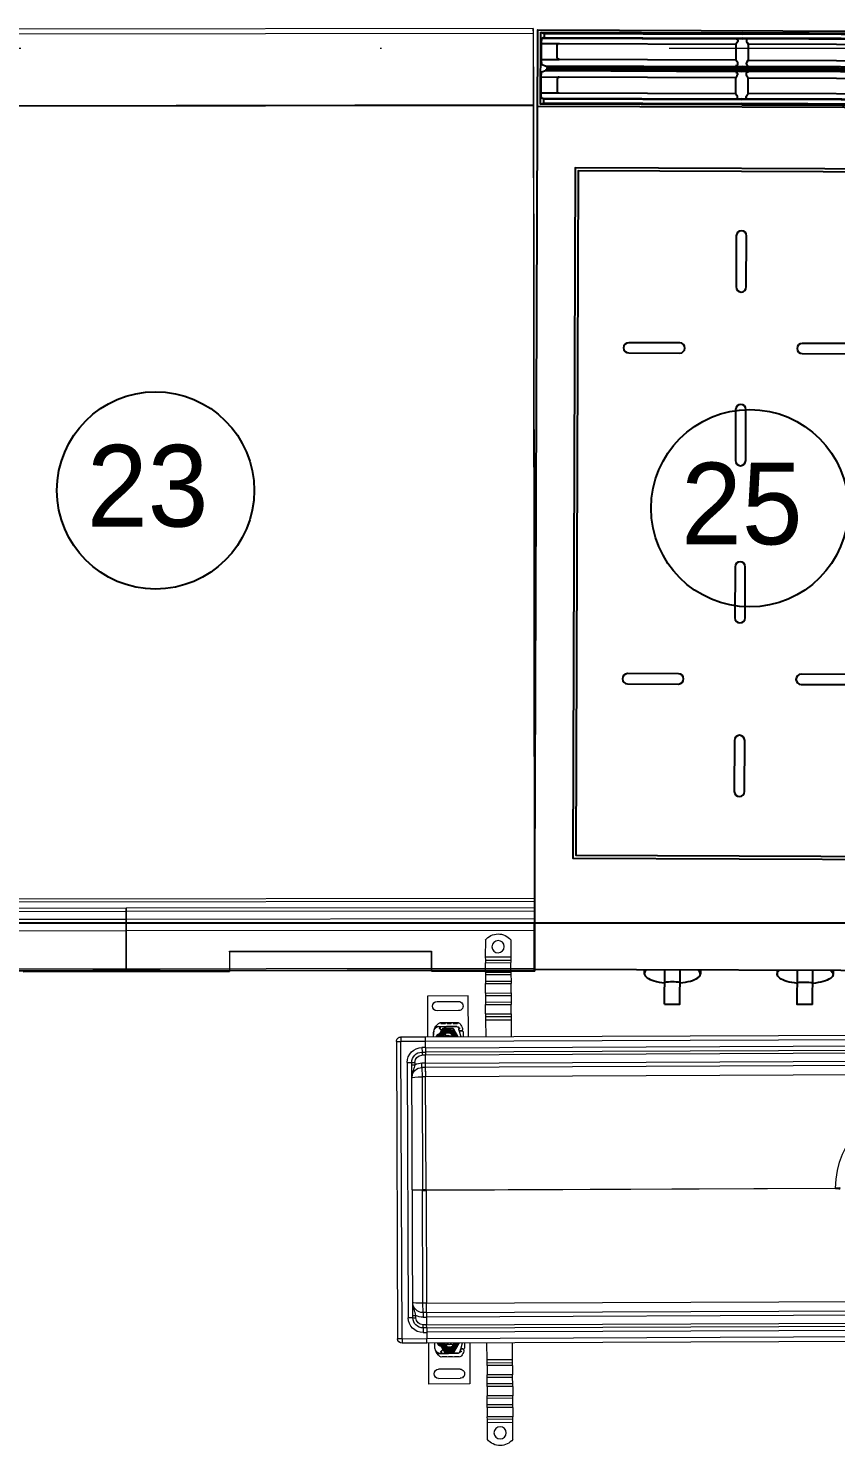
# Model space of a CAD drawing. Header units: millimetres. Extents: x -34838 to 729576, y -214038 to 121482.
# Drawn here: x 605514 to 606304, y -49603 to -48215 of the extents above; entities that cross this region are included whole.
import ezdxf
from ezdxf.enums import TextEntityAlignment as Align

# ---------------------------------------------------------------- set-up
doc = ezdxf.new("R2010")
doc.units = ezdxf.units.MM
doc.header["$MEASUREMENT"] = 0
doc.linetypes.add('Штрихпунктирная', pattern=[1340.555525, 705.555534, -352.777767, 0, -282.222223])
for name, color, linetype in [('OBL. ЕЛЕКТР.', 30, 'Continuous'), ('OBORUD-Plosk', 1, 'Continuous'), ('А _ ОСІ КООРДИНАЦІЙНІ.3D', 7, 'Continuous')]:
    doc.layers.add(name, color=color, linetype=linetype)
for name, color, linetype, lineweight in [('Obrys', 7, 'Continuous', 18), ('S-Prof__Обладнання__Обладнання для водопостачання та каналізації', 130, 'Continuous', 5), ('А _ ОСІ КООРДИНАЦІЙНІ.3D_Ном._пера__105', 7, 'Continuous', 13), ('А _ ОСІ КООРДИНАЦІЙНІ.3D_Ном._пера__25', 7, 'Continuous', 0), ('Двери ARCHICAD_Ном._пера__83', 7, 'Continuous', 13)]:
    doc.layers.add(name, color=color, linetype=linetype, lineweight=lineweight)
doc.styles.add('СГЕНЕРИР_СТИЛЬ_1', font='Arial.ttf')

# ---------------------------------------------------------------- blocks, each defined once
blk = doc.blocks.new('Стандартный Маркер Сетки_2')
at = {"layer": 'А _ ОСІ КООРДИНАЦІЙНІ.3D_Ном._пера__105', "color": 7, "linetype": 'Штрихпунктирная', "lineweight": 13}
blk.add_line((500, 0), (99754.182117, 0), dxfattribs=at)
at = {"layer": 'А _ ОСІ КООРДИНАЦІЙНІ.3D_Ном._пера__25', "color": 7, "lineweight": 0, "style": 'СГЕНЕРИР_СТИЛЬ_1'}
blk.add_attdef('AC_MarkerText_1', text='', height=700, dxfattribs=at).set_placement((-1000, 40.005), align=Align.MIDDLE_CENTER)
blk = doc.blocks.new('0N0VT1I')
at = {"layer": 'OBL. ЕЛЕКТР.', "linetype": 'Continuous'}
for points in [[(119944.61, 213615.89), (119944.61, 213707.89), (119904.61, 213707.89), (119904.61, 213615.89), (119944.61, 213615.89)], [(119904.88, 213707.66), (119924.61, 213707.66)], [(119924.61, 213700.62), (119904.88, 213700.62), (119904.88, 213707.66)], [(119904.88, 213707.66), (119905.2, 213707.54), (119905.22, 213707.48), (119905.22, 213707.34), (119905.21, 213707.2), (119905.2, 213707.14), (119905, 213707.06), (119904.97, 213707.02), (119904.95, 213706.9), (119904.93, 213706.74), (119904.93, 213705)], [(119905, 213707.07), (119924.61, 213707.07)], [(119905.2, 213707.54), (119924.61, 213707.54)], [(119905.2, 213707.14), (119924.61, 213707.14)], [(119944.34, 213707.66), (119924.61, 213707.66)], [(119924.61, 213700.62), (119944.34, 213700.62), (119944.34, 213707.66)], [(119944.02, 213707.54), (119924.61, 213707.54)], [(119944.02, 213707.14), (119924.61, 213707.14)], [(119944.22, 213707.07), (119924.61, 213707.07)], [(119944.34, 213707.66), (119944.02, 213707.54), (119944, 213707.48), (119944, 213707.34), (119944, 213707.2), (119944.02, 213707.14), (119944.22, 213707.06), (119944.25, 213707.02), (119944.27, 213706.9), (119944.28, 213706.74), (119944.29, 213705)], [(119944.29, 213706.57), (119942.51, 213706.57)], [(119904.93, 213705), (119904.94, 213704.81), (119904.95, 213704.66), (119904.97, 213704.54), (119905, 213704.5), (119905.34, 213704.38), (119905.4, 213704.33), (119905.53, 213704.22), (119905.53, 213704.14)], [(119904.93, 213705), (119906.71, 213705)], [(119904.93, 213703.28), (119904.94, 213703.47), (119904.95, 213703.62), (119904.97, 213703.75), (119905, 213703.78), (119905.34, 213703.9), (119905.4, 213703.95), (119905.53, 213704.06), (119905.53, 213704.14)], [(119905, 213704.5), (119905, 213704.5)], [(119905.34, 213704.38), (119924.61, 213704.38)], [(119905.53, 213704.22), (119924.61, 213704.22)], [(119943.87, 213704.38), (119924.61, 213704.38)], [(119943.68, 213704.22), (119924.61, 213704.22)], [(119944.29, 213705), (119942.51, 213705)], [(119944.29, 213705), (119944.27, 213704.81), (119944.26, 213704.66), (119944.24, 213704.54), (119944.21, 213704.5), (119943.87, 213704.38), (119943.82, 213704.33), (119943.68, 213704.22), (119943.68, 213704.14)], [(119944.29, 213703.28), (119944.27, 213703.47), (119944.26, 213703.62), (119944.24, 213703.75), (119944.21, 213703.78), (119943.87, 213703.9), (119943.82, 213703.95), (119943.68, 213704.06), (119943.68, 213704.14)], [(119944.22, 213704.5), (119944.22, 213704.5)], [(119904.88, 213700.62), (119905.2, 213700.74), (119905.22, 213700.81), (119905.22, 213700.95), (119905.21, 213701.08), (119905.2, 213701.14), (119905, 213701.22), (119904.97, 213701.26), (119904.95, 213701.38), (119904.93, 213701.54), (119904.93, 213703.28)], [(119904.93, 213703.28), (119906.71, 213703.28)], [(119905.34, 213703.9), (119924.61, 213703.9)], [(119905.53, 213704.06), (119924.61, 213704.06)], [(119943.68, 213704.06), (119924.61, 213704.06)], [(119943.87, 213703.9), (119924.61, 213703.9)], [(119944.29, 213703.28), (119942.51, 213703.28)], [(119944.34, 213700.62), (119944.02, 213700.74), (119944, 213700.81), (119944, 213700.95), (119944, 213701.08), (119944.02, 213701.14), (119944.22, 213701.22), (119944.25, 213701.26), (119944.27, 213701.38), (119944.28, 213701.54), (119944.29, 213703.28)], [(119944.29, 213701.72), (119942.51, 213701.72)], [(119904.61, 213700.39), (119944.61, 213700.39)], [(119905, 213701.22), (119924.61, 213701.22)], [(119905.2, 213701.14), (119924.61, 213701.14)], [(119905.2, 213700.74), (119924.61, 213700.74)], [(119944.22, 213701.22), (119924.61, 213701.22)], [(119944.02, 213701.14), (119924.61, 213701.14)], [(119944.02, 213700.74), (119924.61, 213700.74)], [(119915.36, 213615.89), (119915.36, 213615.52)], [(119917.36, 213612.55), (119918.86, 213612.55), (119918.86, 213615.89)], [(119917.36, 213612.55), (119917.36, 213615.89)], [(119920.86, 213615.89), (119920.86, 213615.52)], [(119928.36, 213615.89), (119928.36, 213615.52)], [(119931.86, 213612.55), (119930.36, 213612.55), (119930.36, 213615.89)], [(119931.86, 213612.55), (119931.86, 213615.89)], [(119933.86, 213615.89), (119933.86, 213615.52)]]:
    blk.add_lwpolyline(points, dxfattribs=at)
for points in [[(119924.01, 213707.1, -0.670169), (119924.12, 213706.74), (119924.01, 213706.57)], [(119925.21, 213707.1, 0.670169), (119925.1, 213706.74), (119925.21, 213706.57)], [(119904.93, 213706.57), (119906.71, 213706.57), (119924.01, 213706.57), (119924.01, 213705), (119906.71, 213705, -0.414214), (119906.51, 213705.2), (119906.51, 213706.37, -0.539248), (119906.71, 213706.57)], [(119942.51, 213706.57), (119925.21, 213706.57), (119925.21, 213705), (119942.51, 213705, 0.414214), (119942.71, 213705.2), (119942.71, 213706.37, 0.539248), (119942.51, 213706.57, -0.102205)], [(119924.01, 213704.46, 0.670169), (119924.12, 213704.82), (119924.01, 213705)], [(119925.21, 213704.46, -0.670169), (119925.1, 213704.82), (119925.21, 213705)], [(119904.93, 213701.72), (119906.71, 213701.72), (119924.01, 213701.72), (119924.01, 213703.28), (119906.71, 213703.28, 0.414214), (119906.51, 213703.08), (119906.51, 213701.92, 0.539248), (119906.71, 213701.72)], [(119924.01, 213703.82, -0.670169), (119924.12, 213703.46), (119924.01, 213703.28)], [(119925.21, 213703.82, 0.670169), (119925.1, 213703.46), (119925.21, 213703.28)], [(119942.51, 213701.72), (119925.21, 213701.72), (119925.21, 213703.28), (119942.51, 213703.28, -0.414214), (119942.71, 213703.08), (119942.71, 213701.92, -0.539248), (119942.51, 213701.72, 0.102205)], [(119924.01, 213701.18, 0.670169), (119924.12, 213701.54), (119924.01, 213701.72)], [(119925.21, 213701.18, -0.670169), (119925.1, 213701.54), (119925.21, 213701.72)]]:
    blk.add_lwpolyline(points, format="xyb", dxfattribs=at)
at = {"layer": 'OBL. ЕЛЕКТР.'}
for points in [[(119908.31, 213694.39), (119940.91, 213694.39), (119940.91, 213626.79), (119908.31, 213626.79)], [(119908.61, 213694.09), (119940.61, 213694.09), (119940.61, 213627.09), (119908.61, 213627.09)]]:
    blk.add_lwpolyline(points, close=True, dxfattribs=at)
for points in [[(119925.11, 213687.79), (119925.11, 213682.79, -1), (119924.11, 213682.79), (119924.11, 213687.79, -1), (119925.11, 213687.79, 1)], [(119918.61, 213676.29), (119913.61, 213676.29, -1), (119913.61, 213677.29), (119918.61, 213677.29, -1), (119918.61, 213676.29, 1)], [(119935.61, 213676.29), (119930.61, 213676.29, -1), (119930.61, 213677.29), (119935.61, 213677.29, -1), (119935.61, 213676.29, 1)], [(119925.11, 213670.79), (119925.11, 213665.79, -1), (119924.11, 213665.79), (119924.11, 213670.79, -1), (119925.11, 213670.79, 1)], [(119925.11, 213655.39), (119925.11, 213650.39, -1), (119924.11, 213650.39), (119924.11, 213655.39, -1), (119925.11, 213655.39, 1)], [(119918.61, 213643.89), (119913.61, 213643.89, -1), (119913.61, 213644.89), (119918.61, 213644.89, -1), (119918.61, 213643.89, 1)], [(119935.61, 213643.89), (119930.61, 213643.89, -1), (119930.61, 213644.89), (119935.61, 213644.89, -1), (119935.61, 213643.89, 1)], [(119925.11, 213638.39), (119925.11, 213633.39, -1), (119924.11, 213633.39), (119924.11, 213638.39, -1), (119925.11, 213638.39, 1)]]:
    blk.add_lwpolyline(points, format="xyb", dxfattribs=at)
at = {"layer": 'OBL. ЕЛЕКТР.', "linetype": 'Continuous'}
for centre in [(119918.11, 213607.98), (119931.11, 213607.98)]:
    blk.add_arc(centre, 6.77, 83.6378, 96.3622, dxfattribs=at)
for start_param, end_param in [(9.018312, 10.719348), (4.988616, 6.689651)]:
    blk.add_ellipse((119918.11, 213615.52), major_axis=(2.75, 0), ratio=0.338182, start_param=start_param, end_param=end_param, dxfattribs=at)
at = {"layer": 'OBL. ЕЛЕКТР.', "linetype": 'Continuous', "extrusion": (0, 0, -1)}
for start_param, end_param in [(4.988616, 6.689651), (9.018312, 10.719348)]:
    blk.add_ellipse((119931.11, 213615.52), major_axis=(-2.75, 0), ratio=0.338182, start_param=start_param, end_param=end_param, dxfattribs=at)
blk = doc.blocks.new('A$C00906D56')
at = {"layer": 'OBORUD-Plosk', "color": 0, "linetype": 'Continuous', "lineweight": 0, "extrusion": (1.77538e-18, 0.017452, 0.999848)}
for p, q in [((626.7, 1210.3), (-153.4, 1214.2)), ((626.7, 1205.4), (-153.4, 1209.2)), ((622.6, 376.6), (626.7, 1205.4)), ((626.7, 1210.3), (626.4, 1137.2)), ((626.7, 1205.4), (626.7, 1210.3)), ((626.4, 1137.2), (-153.7, 1141)), ((626.4, 1136.5), (-153.7, 1140.4)), ((626.4, 1137.2), (626.4, 1136.5)), ((626.4, 1136.5), (622.3, 312.6)), ((-157.5, 383.8), (622.6, 380)), ((622.6, 376.6), (-157.5, 380.5)), ((622.3, 311.7), (622.6, 380)), ((622.6, 380), (622.6, 376.6)), ((-157.5, 375), (232.5, 373)), ((-157.5, 371.7), (232.5, 369.8)), ((232.5, 369.8), (232.2, 312.2)), ((232.5, 369.8), (232.2, 312.2)), ((232.4, 352.2), (232.5, 373)), ((232.4, 352.2), (232.5, 373)), ((232.5, 373), (232.5, 369.8)), ((232.5, 373), (622.6, 371.1)), ((232.5, 373), (232.5, 369.8)), ((232.5, 369.8), (622.6, 367.9)), ((622.6, 367.9), (622.3, 310.3)), ((622.5, 350.3), (622.6, 371.1)), ((622.6, 376.6), (622.6, 376.6)), ((622.6, 371.1), (622.6, 371.1)), ((622.6, 371.1), (622.6, 367.9)), ((-157.6, 364.4), (232.5, 362.4)), ((-157.6, 353.2), (232.4, 351.3)), ((232.2, 313), (232.5, 362.4)), ((232.2, 313), (232.5, 362.4)), ((232.5, 362.4), (232.4, 351.7)), ((232.5, 362.4), (232.4, 351.7)), ((232.5, 362.4), (622.5, 360.5)), ((622.3, 311.1), (622.5, 360.5)), ((622.5, 360.5), (622.5, 349.7)), ((232.4, 351.3), (622.5, 349.3)), ((622.5, 349.3), (622.5, 349.3)), ((330.8, 331), (330.7, 312.5)), ((330.8, 330.3), (330.7, 312.5)), ((330.8, 330.3), (330.8, 331)), ((330.8, 331), (523.9, 330)), ((523.9, 329.3), (330.8, 330.3)), ((523.9, 330), (523.8, 311.5)), ((523.8, 310.8), (523.9, 329.3)), ((523.9, 330), (523.9, 329.3)), ((622.3, 312.6), (-157.8, 316.5)), ((-157.8, 315.6), (200.5, 313.8)), ((-157.8, 315), (203.3, 313.2)), ((133.8, 312.7), (232.2, 312.2)), ((200.5, 314.3), (200.5, 313.3)), ((200.5, 313.8), (263.9, 313.5)), ((203.3, 313.2), (232.2, 313)), ((207.9, 314.4), (256.6, 314.1)), ((256.6, 313.9), (207.9, 314.1)), ((207.9, 313.4), (256.6, 313.2)), ((256.6, 312.9), (207.9, 313.1)), ((232.2, 312.2), (232.2, 313)), ((232.2, 312.2), (232.2, 313)), ((232.2, 313), (232.2, 313)), ((232.2, 313), (261.2, 312.9)), ((232.2, 313), (232.2, 313)), ((232.2, 312.2), (330.7, 311.7)), ((261.2, 312.9), (622.3, 311.1)), ((263.9, 314), (263.9, 313)), ((263.9, 313.5), (622.3, 311.7)), ((330.7, 311.7), (330.7, 312.5)), ((330.7, 312.5), (330.7, 311.7)), ((330.7, 312.5), (523.8, 311.5)), ((523.8, 311.5), (523.8, 310.8)), ((622.3, 312.6), (622.3, 311.7)), ((523.8, 310.8), (622.3, 310.3)), ((622.3, 310.3), (622.3, 311.1))]:
    blk.add_line(p, q, dxfattribs=at)
at = {"layer": 'OBORUD-Plosk', "color": 0, "linetype": 'Continuous', "lineweight": 0, "extrusion": (5.25214e-13, -2.57223e-15, -1)}
for centre in [(232.4, 352.2), (232.4, 352.2), (622.5, 350.3)]:
    blk.add_ellipse(centre, major_axis=(-0.005, -0.975), ratio=0.000087, start_param=-0.953808, end_param=1.586931, dxfattribs=at)
at = {"layer": 'OBORUD-Plosk', "color": 0, "linetype": 'Continuous', "lineweight": 0, "extrusion": (-2.7274e-17, -5.4886e-15, -1)}
blk.add_ellipse((207.9, 314.2), major_axis=(-7.31, 0.04), ratio=0.017452, start_param=0, end_param=1.570709, dxfattribs=at)
at = {"layer": 'OBORUD-Plosk', "color": 0, "linetype": 'Continuous', "lineweight": 0, "extrusion": (-1.41994e-17, -2.85879e-15, -1)}
blk.add_ellipse((207.9, 314.2), major_axis=(-7.31, 0.04), ratio=0.017452, start_param=-1.570883, end_param=0, dxfattribs=at)
at = {"layer": 'OBORUD-Plosk', "color": 0, "linetype": 'Continuous', "lineweight": 0, "extrusion": (-1.58516e-17, -3.18838e-15, -1)}
blk.add_ellipse((207.9, 313.3), major_axis=(-7.31, 0.04), ratio=0.017452, start_param=-1.570883, end_param=1.570709, dxfattribs=at)
at = {"layer": 'OBORUD-Plosk', "color": 0, "linetype": 'Continuous', "lineweight": 0, "extrusion": (-4.50266e-17, -9.06208e-15, -1)}
blk.add_ellipse((256.6, 314), major_axis=(7.31, -0.04), ratio=0.017452, start_param=-1.570883, end_param=0, dxfattribs=at)
at = {"layer": 'OBORUD-Plosk', "color": 0, "linetype": 'Continuous', "lineweight": 0, "extrusion": (-2.03954e-17, -4.10777e-15, -1)}
blk.add_ellipse((256.6, 314), major_axis=(7.31, -0.04), ratio=0.017452, start_param=0, end_param=1.57071, dxfattribs=at)
at = {"layer": 'OBORUD-Plosk', "color": 0, "linetype": 'Continuous', "lineweight": 0, "extrusion": (-4.99499e-17, -1.00578e-14, -1)}
blk.add_ellipse((256.6, 313), major_axis=(7.31, -0.04), ratio=0.017452, start_param=-1.570883, end_param=1.57071, dxfattribs=at)
blk = doc.blocks.new('AUDIT_I_200716151807-1040')
at = {"layer": 'Obrys'}
for centre, radius, start, end in [((2573.6, -11375.6), 1, 308.6012, 341.2698), ((2575, -11374.1), 0.3, 155.7089, 199.9314), ((2585.5, -11382.3), 5.55, 90, 92.2924), ((2585.5, -11382.3), 5.05, 90, 92.2924), ((2594.4, -11377.4), 5, 16.8837, 22.0555), ((2592.8, -11380.6), 0.5, 90, 118.955), ((2594.7, -11380.6), 0.5, 61.045, 90), ((2592.8, -11684.1), 0.5, 241.045, 270), ((2594.7, -11684.1), 0.5, 270, 298.955), ((2573.6, -11689.1), 1, 18.7302, 51.3988), ((2575, -11690.5), 0.3, 160.0686, 204.2911), ((2585.5, -11682.3), 5.05, 267.7076, 270), ((2585.5, -11682.3), 5.55, 267.7076, 270), ((2594.4, -11687.3), 5, 337.9445, 343.1163)]:
    blk.add_arc(centre, radius, start, end, dxfattribs=at)
at = {"layer": 'Obrys', "extrusion": (0, 0, -1)}
for centre, major_axis, ratio, start_param, end_param in [((2580.7, -11378.7), (-0.68, 1.13), 0.865496, 4.64047, 5.024928), ((2582.8, -11382.1), (2.76, 2.81), 0.948675, 4.712185, 4.722398)]:
    blk.add_ellipse(centre, major_axis=major_axis, ratio=ratio, start_param=start_param, end_param=end_param, dxfattribs=at)
at = {"layer": 'Obrys'}
for centre, major_axis, ratio, start_param, end_param in [((2206.6, -11531.7), (-4.5, -0.03), 0.08689, 0, 1.535389), ((2611.1, -11532.3), (-10, 0), 0.026147, 3.141593, 4.712389), ((2206.6, -11533), (-4.5, 0.03), 0.08689, 4.747797, 6.283185), ((2611.1, -11532.3), (-10, 0), 0.026147, 1.570796, 3.141593), ((2580.7, -11686), (0.68, 1.13), 0.865496, 1.498877, 1.883336), ((2582.8, -11682.6), (-2.76, 2.81), 0.948675, 1.570592, 1.580806)]:
    blk.add_ellipse(centre, major_axis=major_axis, ratio=ratio, start_param=start_param, end_param=end_param, dxfattribs=at)
blk = doc.blocks.new('Трап широкий')
for p, q in [((-426.1, 246.9), (-426.2, 230.4)), ((-401.1, 246.7), (-401.2, 230.2)), ((-426.2, 227.2), (-426.3, 224.7)), ((-426.3, 215.5), (-426.3, 224.7)), ((-401.3, 224.6), (-426.3, 224.7)), ((-426.2, 230.4), (-426.2, 227.2)), ((-401.2, 230.2), (-426.2, 230.4)), ((-401.2, 227), (-426.2, 227.2)), ((-401.2, 227), (-401.3, 224.6)), ((-401.3, 215.4), (-401.3, 224.6)), ((-401.2, 230.2), (-401.2, 227)), ((-426.3, 213), (-426.4, 206.7)), ((-426.3, 215.5), (-426.3, 213)), ((-401.3, 215.4), (-426.3, 215.5)), ((-401.3, 212.9), (-426.3, 213)), ((-401.3, 212.9), (-401.4, 206.5)), ((-401.3, 215.4), (-401.3, 212.9)), ((-426.4, 206.7), (-426.4, 204.2)), ((-401.4, 206.5), (-426.4, 206.7)), ((-426.4, 195), (-426.4, 204.2)), ((-401.4, 204.1), (-426.4, 204.2)), ((-426.4, 195), (-426.4, 192.5)), ((-401.4, 194.9), (-426.4, 195)), ((-401.4, 206.5), (-401.4, 204.1)), ((-401.4, 194.9), (-401.4, 204.1)), ((-401.4, 194.9), (-401.4, 192.4)), ((-483.4, 192.7), (-483.6, 152.7)), ((-443.4, 192.5), (-483.4, 192.7)), ((-473.9, 187.1), (-452.9, 187)), ((-443.6, 152.5), (-443.4, 192.5)), ((-426.4, 192.5), (-426.5, 186.2)), ((-426.5, 186.2), (-426.5, 183.7)), ((-401.5, 186), (-426.5, 186.2)), ((-426.5, 174.5), (-426.5, 183.7)), ((-401.5, 183.6), (-426.5, 183.7)), ((-401.4, 192.4), (-426.4, 192.5)), ((-401.4, 192.4), (-401.5, 186)), ((-401.5, 186), (-401.5, 183.6)), ((-401.5, 174.4), (-401.5, 183.6)), ((-453, 178), (-474, 178.1)), ((-426.6, 168.8), (-426.7, 152.4)), ((-426.5, 174.5), (-426.6, 172)), ((-426.6, 172), (-426.6, 168.8)), ((-401.6, 171.9), (-426.6, 172)), ((-401.6, 168.7), (-426.6, 168.8)), ((-401.5, 174.4), (-426.5, 174.5)), ((-401.6, 168.7), (-401.7, 152.2)), ((-401.5, 174.4), (-401.6, 171.9)), ((-401.6, 171.9), (-401.6, 168.7)), ((-485.7, 152.7), (-509.7, 152.8)), ((-509.7, 148.3), (-509.7, 152.8)), ((0.8, 150), (-485.7, 152.7)), ((-485.7, 152.7), (-485.7, 148.2)), ((-475.5, 162.7), (-470.2, 162.7)), ((-468.2, 160.6), (-472.9, 152.6)), ((-470.8, 154.9), (-472.8, 154.9)), ((-472.8, 154.4), (-470.8, 154.4)), ((-469.8, 162.6), (-472.4, 162.6)), ((-453.2, 166), (-471.4, 166.2)), ((-467, 155.7), (-471.3, 160.1)), ((-470.8, 160.2), (-468.5, 157.9)), ((-470.5, 166.2), (-470.5, 165.7)), ((-470.5, 165.7), (-466, 165.6)), ((-470.2, 162.7), (-464.2, 162.6)), ((-464.9, 162.5), (-469.8, 162.6)), ((-469.6, 166.2), (-469.6, 165.7)), ((-459, 160.6), (-468.2, 160.6)), ((-467.8, 157.6), (-467.3, 157.6)), ((-467.5, 153.6), (-459.7, 153.6)), ((-467.3, 157.6), (-466.7, 157.6)), ((-466.7, 157.6), (-467.2, 158.1)), ((-466.9, 166.1), (-466.9, 165.6)), ((-466.2, 158.1), (-466.2, 158.1)), ((-463.6, 158.1), (-466.2, 158.1)), ((-466.2, 157.6), (-463.6, 157.6)), ((-466.2, 157.6), (-466.2, 157.6)), ((-466, 166.1), (-466, 165.6)), ((-464.3, 162.5), (-464.9, 162.5)), ((-464.4, 166.1), (-464.4, 165.6)), ((-464.3, 165.6), (-464.4, 165.6)), ((-464.3, 166.1), (-464.3, 165.6)), ((-464.3, 165.6), (-460.3, 165.6)), ((-454.7, 162.5), (-464.3, 162.5)), ((-464.2, 162.6), (-454.7, 162.5)), ((-463.6, 166.1), (-463.6, 165.6)), ((-463.6, 166.1), (-463.6, 165.6)), ((-459, 157.9), (-463.4, 158.1)), ((-463.4, 157.6), (-459, 157.4)), ((-461.2, 166.1), (-461.2, 165.6)), ((-460.3, 166.1), (-460.3, 165.6)), ((-454.4, 152.5), (-459, 160.6)), ((-458.5, 166.1), (-458.5, 165.6)), ((-458.5, 166.1), (-458.5, 165.6)), ((-458.5, 165.6), (-456.4, 165.5)), ((-457.6, 166), (-457.6, 165.5)), ((-457.6, 166), (-457.6, 165.5)), ((-457.5, 166), (-457.5, 165.5)), ((-457.3, 166), (-457.3, 165.5)), ((-456.4, 166), (-456.4, 165.5)), ((-456.4, 165.5), (-454.2, 165.5)), ((-455.4, 166), (-455.5, 165.5)), ((-455.2, 166), (-455.2, 165.5)), ((-455.2, 166), (-455.2, 165.5)), ((-455.2, 166), (-455.2, 165.5)), ((-454.2, 166), (-454.2, 165.5)), ((-454.2, 166), (-454.2, 165.5)), ((-453.3, 161.1), (-452.7, 159.4)), ((-452.7, 160.8), (-452.9, 161.3)), ((-452.6, 158.9), (-452.7, 159.4)), ((-450.9, 152.5), (-452.5, 158.7)), ((-515.8, -142.6), (-514.2, 148.4)), ((-509.7, 148.3), (-514.2, 148.4)), ((-509.7, 148.3), (-511.3, -142.7)), ((-509.7, 148.3), (-485.7, 148.2)), ((-489.2, 142.2), (-485.7, 142.2)), ((-489.2, 137.7), (-489.2, 142.2)), ((-485.7, 142.2), (-485.7, 148.2)), ((-485.7, 148), (0.8, 145.3)), ((-485.7, 137.7), (-485.7, 142.2)), ((0.8, 139.3), (-485.7, 142)), ((-505.2, -122.2), (-503.8, 127.8)), ((-499.3, 127.8), (-503.8, 127.8)), ((-499.3, 127.8), (-500.7, -122.2)), ((-499.3, 127.8), (-496.3, 127.8)), ((-499.3, 125.5), (-496.3, 125.5)), ((-496.3, 127.8), (-496.3, 125.5)), ((-489.2, 137.7), (-489.3, 134.7)), ((-485.8, 134.7), (-489.3, 134.7)), ((-489.3, 122.7), (-489.3, 127.2)), ((-489.3, 127.2), (-485.8, 127.2)), ((-485.7, 137.7), (-489.2, 137.7)), ((-485.7, 137.7), (-485.8, 134.7)), ((-485.8, 134.8), (0.7, 132.1)), ((-485.8, 127.2), (-485.8, 134.7)), ((-485.8, 122.7), (-485.8, 127.2)), ((0.7, 124.3), (-485.8, 127)), ((-485.7, 137.7), (0.7, 135)), ((-489.4, 113.6), (-490, 3)), ((-489.3, 122.7), (-489.4, 113.6)), ((-485.9, 113.6), (-489.4, 113.6)), ((-485.8, 122.7), (-489.3, 122.7)), ((-486.5, 3), (-485.9, 113.6)), ((-485.8, 119), (-485.9, 113.6)), ((-485.9, 113.6), (0.6, 110.9)), ((-485.8, 122.7), (0.7, 120)), ((-490.6, -108.2), (-490, 2.5)), ((-490, 3), (-486.5, 3)), ((-490, 2.5), (-490, 3)), ((-486.5, 2.4), (-490, 2.5)), ((-486.5, 2.4), (-487.1, -108.2)), ((-85.3, 0.7), (-486.5, 3)), ((-486.5, 3), (-486.5, 2.4)), ((-486.5, 2.4), (-85.3, 0.2)), ((-490.7, -117.3), (-490.6, -108.2)), ((-487.1, -108.2), (-490.6, -108.2)), ((-0.6, -110.9), (-487.1, -108.2)), ((-487.1, -113.6), (-487.1, -108.2)), ((-505.2, -122.2), (-500.7, -122.2)), ((-500.7, -119.9), (-497.7, -119.9)), ((-500.7, -122.2), (-497.7, -122.2)), ((-497.7, -122.2), (-497.7, -119.9)), ((-490.7, -117.3), (-490.7, -121.8)), ((-487.2, -117.3), (-490.7, -117.3)), ((-490.7, -121.8), (-487.2, -121.8)), ((-0.7, -120), (-487.2, -117.3)), ((-487.2, -117.3), (-487.2, -121.8)), ((-487.2, -121.6), (-0.7, -124.3)), ((-487.2, -121.8), (-487.2, -129.3)), ((-490.8, -136.8), (-490.7, -132.3)), ((-487.3, -136.8), (-490.8, -136.8)), ((-490.7, -132.3), (-490.7, -129.3)), ((-487.2, -129.3), (-490.7, -129.3)), ((-490.7, -132.3), (-487.2, -132.3)), ((-487.3, -136.8), (-487.2, -132.3)), ((-487.3, -136.6), (-0.8, -139.3)), ((-487.3, -136.8), (-487.3, -142.8)), ((-487.2, -132.3), (-487.2, -129.3)), ((-0.7, -132.1), (-487.2, -129.4)), ((-0.7, -135), (-487.2, -132.3)), ((-515.8, -142.6), (-511.3, -142.7)), ((-487.3, -142.8), (-511.3, -142.7)), ((-511.3, -147.2), (-511.3, -142.7)), ((-511.3, -147.2), (-487.3, -147.3)), ((-0.8, -145.3), (-487.3, -142.6)), ((-487.3, -142.8), (-487.3, -147.3)), ((-487.3, -147.3), (-0.8, -150)), ((-485.5, -187.3), (-485.3, -147.3)), ((-470, -155.4), (-474.5, -147.4)), ((-474.5, -149.1), (-472.5, -149.1)), ((-472.5, -149.6), (-474.5, -149.6)), ((-468.7, -150.5), (-473.1, -154.9)), ((-469.5, -152.4), (-469, -152.5)), ((-469.2, -148.4), (-461.4, -148.4)), ((-469, -152.5), (-468.4, -152.5)), ((-468.4, -152.5), (-469, -153)), ((-467.9, -152.5), (-465.3, -152.5)), ((-467.9, -152.5), (-467.9, -152.5)), ((-465.1, -152.5), (-460.7, -152.3)), ((-456, -147.5), (-460.7, -155.5)), ((-452.5, -147.5), (-454.2, -153.6)), ((-445.3, -147.5), (-445.5, -187.5)), ((-428.4, -164.1), (-428.3, -147.6)), ((-403.4, -164.2), (-403.3, -147.8)), ((-477.2, -157.4), (-472, -157.4)), ((-471.5, -157.3), (-474.2, -157.3)), ((-455, -161), (-473.3, -160.9)), ((-472.5, -155), (-470.2, -152.7)), ((-472.3, -160.4), (-467.8, -160.4)), ((-472.3, -160.9), (-472.3, -160.4)), ((-472, -157.4), (-466, -157.4)), ((-466.7, -157.4), (-471.5, -157.3)), ((-471.4, -160.9), (-471.4, -160.4)), ((-460.7, -155.5), (-470, -155.4)), ((-468.7, -160.9), (-468.7, -160.4)), ((-467.9, -153), (-467.9, -153)), ((-465.3, -153), (-467.9, -153)), ((-467.8, -160.9), (-467.8, -160.4)), ((-466, -157.4), (-466.7, -157.4)), ((-466.1, -160.4), (-466.2, -160.4)), ((-466.2, -160.9), (-466.2, -160.4)), ((-466.1, -160.4), (-462.1, -160.5)), ((-466.1, -160.9), (-466.1, -160.4)), ((-456.5, -157.4), (-466, -157.4)), ((-466, -157.4), (-456.5, -157.5)), ((-465.4, -160.9), (-465.4, -160.4)), ((-465.4, -160.9), (-465.4, -160.4)), ((-460.7, -152.8), (-465.1, -153)), ((-463, -161), (-463, -160.5)), ((-462.1, -161), (-462.1, -160.5)), ((-460.3, -160.5), (-458.2, -160.5)), ((-460.3, -161), (-460.3, -160.5)), ((-460.3, -161), (-460.3, -160.5)), ((-459.4, -161), (-459.4, -160.5)), ((-459.4, -161), (-459.4, -160.5)), ((-459.3, -161), (-459.3, -160.5)), ((-459.1, -161), (-459.1, -160.5)), ((-458.2, -160.5), (-456.1, -160.5)), ((-458.2, -161), (-458.2, -160.5)), ((-457.3, -161), (-457.3, -160.5)), ((-457, -161), (-457, -160.5)), ((-457, -161), (-457, -160.5)), ((-457, -161), (-457, -160.5)), ((-456.1, -161), (-456.1, -160.5)), ((-456.1, -161), (-456.1, -160.5)), ((-455.1, -156.1), (-454.5, -154.3)), ((-454.5, -155.8), (-454.7, -156.3)), ((-454.3, -153.9), (-454.5, -154.3)), ((-428.4, -167.3), (-428.4, -164.1)), ((-428.4, -164.1), (-403.4, -164.2)), ((-403.4, -167.4), (-403.4, -164.2)), ((-454.9, -173), (-475.9, -172.9)), ((-428.4, -169.8), (-428.5, -179)), ((-428.5, -181.4), (-428.5, -179)), ((-428.5, -179), (-403.5, -179.1)), ((-428.4, -169.8), (-428.4, -167.3)), ((-428.4, -167.3), (-403.4, -167.4)), ((-428.4, -169.8), (-403.4, -169.9)), ((-403.4, -169.9), (-403.5, -179.1)), ((-403.5, -181.6), (-403.5, -179.1)), ((-403.4, -169.9), (-403.4, -167.4)), ((-445.5, -187.5), (-485.5, -187.3)), ((-476, -181.9), (-455, -182)), ((-428.6, -190.3), (-428.5, -187.8)), ((-428.6, -190.3), (-428.6, -199.5)), ((-428.6, -190.3), (-403.6, -190.4)), ((-428.5, -187.8), (-428.5, -181.4)), ((-428.5, -181.4), (-403.5, -181.6)), ((-428.5, -187.8), (-403.5, -187.9)), ((-403.6, -190.4), (-403.5, -187.9)), ((-403.6, -190.4), (-403.6, -199.6)), ((-403.5, -187.9), (-403.5, -181.6)), ((-428.7, -208.3), (-428.6, -201.9)), ((-428.6, -201.9), (-428.6, -199.5)), ((-428.6, -199.5), (-403.6, -199.6)), ((-428.6, -201.9), (-403.6, -202.1)), ((-403.7, -208.4), (-403.6, -202.1)), ((-403.6, -202.1), (-403.6, -199.6)), ((-428.7, -210.8), (-428.7, -208.3)), ((-428.7, -208.3), (-403.7, -208.4)), ((-428.7, -210.8), (-428.7, -220)), ((-428.7, -210.8), (-403.7, -210.9)), ((-428.7, -222.4), (-428.7, -220)), ((-428.7, -220), (-403.7, -220.1)), ((-403.7, -210.9), (-403.7, -208.4)), ((-403.7, -210.9), (-403.7, -220.1)), ((-403.7, -222.6), (-403.7, -220.1)), ((-428.8, -225.6), (-428.7, -222.4)), ((-428.8, -242.1), (-428.8, -225.6)), ((-428.8, -225.6), (-403.8, -225.8)), ((-428.7, -222.4), (-403.7, -222.6)), ((-403.8, -225.8), (-403.7, -222.6)), ((-403.8, -242.3), (-403.8, -225.8))]:
    blk.add_line(p, q)
for centre, major_axis, ratio, start_param, end_param in [((-413.7, 236.8), (11.3, 11.3), 1, -0.118438, 1.674894), ((-413.7, 240.3), (4.24, 4.25), 1, 2.349024, 8.632209), ((-474, 182.6), (3.18, 3.19), 1, 0.778228, 3.91982), ((-453, 182.5), (3.18, 3.19), 1, 3.91982, 7.061413), ((-509.7, 148.3), (3.18, 3.19), 1, 0.778228, 2.349024), ((-462.9, 154.6), (10.6, -10.6), 1, 3.592855, 3.945058), ((-471.9, 154.4), (4.25, -4.24), 1, 3.945058, 4.223329), ((-463.8, 154.9), (9.88, 9.92), 1, 1.474391, 2.022059), ((-472.4, 157.6), (3.54, -3.53), 1, 2.349024, 3.53488), ((-471.8, 152.6), (2.12, 2.12), 1, -0.792569, 2.349024), ((-471.8, 152.6), (1.77, -1.76), 1, 0.778228, 3.91982), ((-471.8, 152.6), (1.42, -1.41), 1, 2.854385, 3.91982), ((-471.5, 164.2), (1.42, -1.41), 1, 2.346186, 3.045187), ((-470.3, 161.2), (1.06, -1.06), 1, 2.346186, 4.702001), ((-463.6, 152.6), (5.52, -5.51), 1, 0.778228, 3.91982), ((-469.8, 161.2), (0.972, -0.969), 1, 2.349024, 4.704839), ((-463.6, 152.6), (5.4, 5.42), 1, -0.792569, 2.349024), ((-471.8, 152.6), (1.41, 1.42), 1, -0.792569, 0.272867), ((-463.6, 152.6), (4.9, 4.91), 1, -0.792569, 2.349024), ((-463.6, 152.6), (4.24, 4.25), 1, -0.792569, 2.349024), ((-463.6, 152.6), (3.57, 3.58), 1, 1.508741, 2.349024), ((-463.6, 152.6), (3.53, 3.54), 1, -0.792569, 2.349024), ((-463.6, 152.6), (3.54, -3.53), 1, 3.718463, 3.91982), ((-467.8, 158.6), (0.708, -0.706), 1, 4.704839, 5.490617), ((-463.6, 152.6), (3.53, 3.54), 1, -0.591211, 2.147666), ((-463.6, 152.6), (2.96, 2.97), 1, -0.792569, 2.349024), ((-459.3, 158.7), (5.65, 5.67), 1, 2.182028, 2.876193), ((-463.6, 152.6), (2.82, 2.83), 1, -0.539888, 2.096344), ((-459.4, 158.8), (5.6, -5.58), 1, 3.755662, 4.006817), ((-464.3, 159.6), (2.12, -2.12), 1, 2.346186, 3.752824), ((-464.3, 159.6), (2.05, -2.05), 1, 2.349024, 3.755662), ((-463.6, 152.6), (3.57, 3.58), 1, 0.778228, 1.508741), ((-470.2, 152.5), (3.18, 3.19), 0.999998, -0.2654, -0.010388), ((-470.2, 152.5), (3.18, 3.19), 1, -0.772338, -0.265399), ((-463.6, 152.6), (1.06, -1.06), 1, 0.778228, 3.91982), ((-463.6, 152.6), (0.988, 0.992), 1, -0.792569, 2.349024), ((-459.1, 156.4), (1.06, -1.06), 1, 0.511203, 2.309013), ((-459.1, 156.4), (0.708, -0.706), 1, 0.51068, 2.309013), ((-463.6, 152.6), (3.54, -3.53), 1, 0.778228, 0.979586), ((-455.2, 160.5), (1.42, -1.41), 1, 1.105131, 2.349024), ((-454.7, 160.5), (1.41, 1.42), 1, -0.36861, 0.778228), ((-454.7, 160.4), (1.48, 1.49), 1, -0.358794, 0.77539), ((-453.2, 164), (1.41, 1.42), 1, -0.237023, 0.77539), ((-451, 159.9), (1.24, 1.24), 1, 1.86738, 5.83243), ((-450.9, 160), (1.34, 1.34), 1, 2.001156, 2.675928), ((-471.8, 152.6), (14.8, -14.8), 0.999988, 1.181501, 1.212006), ((-451, 160), (1.38, 1.38), 1, 3.246102, 4.374509), ((-471.8, 152.6), (16.8, 16.9), 1, -0.450755, -0.237023), ((-449.7, 157.3), (0.706, 0.708), 1, -0.690818, 1.232917), ((-470.6, 155.3), (15.5, 15.6), 1, -0.914078, -0.690818), ((-489.3, 127.7), (10.3, -10.2), 1, 2.349024, 3.91982), ((-489.3, 127.7), (7.06, 7.08), 1, 0.778228, 2.349024), ((-489.3, 127.7), (4.96, -4.94), 1, 2.349024, 3.91982), ((-489.4, 112.7), (10.3, -10.2), 1, 2.349024, 2.852826), ((-489.4, 112.7), (7.08, -7.06), 1, 2.349024, 3.91982), ((-489.4, 112.7), (10, -0.06), 0.087156, 1.570796, 3.141593), ((0.2, 0.4), (60.6, -60.4), 1, 3.927461, 5.488789), ((-490.6, -107.3), (7.08, -7.06), 1, 3.91982, 5.490617), ((-490.6, -107.3), (10, -0.06), 0.087156, 3.141593, 4.712389), ((-490.7, -122.3), (10.3, -10.2), 1, 3.91982, 5.490617), ((-490.7, -122.3), (7.06, 7.08), 1, 2.349024, 3.91982), ((-490.6, -107.3), (10.2, 10.3), 1, 3.416018, 3.91982), ((-490.7, -122.3), (4.94, 4.96), 1, 2.349024, 3.91982), ((-511.3, -142.7), (3.19, -3.18), 1, 3.91982, 5.490617), ((-473.6, -149.2), (4.24, 4.25), 1, 2.045516, 2.323786), ((-464.6, -149.4), (10.6, 10.6), 1, 2.323786, 2.675989), ((-473.5, -147.4), (2.12, 2.12), 1, 2.349024, 5.490617), ((-473.5, -147.4), (1.76, 1.77), 1, 2.349024, 5.490617), ((-473.5, -147.4), (1.41, 1.42), 1, 2.349024, 3.41446), ((-465.3, -147.4), (5.52, -5.51), 1, 3.91982, 7.061413), ((-465.3, -147.4), (5.4, 5.42), 1, 2.349024, 5.490617), ((-473.5, -147.4), (1.42, -1.41), 1, 5.995977, 7.061413), ((-465.3, -147.4), (4.9, 4.91), 1, 2.349024, 5.490617), ((-465.3, -147.4), (4.24, 4.25), 1, 2.349024, 5.490617), ((-465.3, -147.4), (3.53, 3.54), 1, 2.349024, 5.490617), ((-465.3, -147.4), (3.53, 3.54), 1, 2.349024, 2.550382), ((-465.3, -147.4), (3.57, 3.58), 1, 2.349024, 3.189307), ((-465.3, -147.4), (3.54, -3.53), 1, 4.121178, 6.860055), ((-469.5, -153.4), (0.708, -0.706), 1, 2.349024, 3.134802), ((-465.3, -147.4), (2.96, 2.97), 1, 2.349024, 5.490617), ((-461.1, -153.6), (5.67, -5.65), 1, 3.392651, 4.086816), ((-465.3, -147.4), (2.83, -2.82), 1, 4.172501, 6.808733), ((-471.8, -147.3), (3.18, 3.19), 1, 4.708436, 4.963447), ((-465.3, -147.4), (3.57, 3.58), 1, 3.189307, 3.91982), ((-471.8, -147.3), (3.19, -3.18), 1, 0.251059, 0.757998), ((-465.3, -147.4), (1.06, 1.06), 1, 2.349024, 5.490617), ((-465.3, -147.4), (0.992, -0.988), 1, 3.91982, 7.061413), ((-460.8, -151.3), (1.06, 1.06), 1, 3.959831, 5.757641), ((-460.8, -151.3), (0.708, -0.706), 1, 5.530627, 7.32896), ((-465.3, -147.4), (3.54, -3.53), 1, 0.57687, 0.778228), ((-451.5, -152.3), (0.708, -0.706), 1, 5.035928, 6.959662), ((-472.3, -150), (15.6, -15.5), 1, 0.676477, 0.899737), ((-474.1, -152.3), (3.53, 3.54), 1, 2.733965, 3.91982), ((-465.5, -149.8), (9.92, -9.88), 1, 4.246786, 4.794454), ((-473.3, -158.9), (1.41, 1.42), 1, 3.223657, 3.922658), ((-472, -155.9), (1.06, -1.06), 1, 3.13764, 5.493455), ((-471.5, -156), (0.969, 0.972), 1, 1.564006, 3.91982), ((-461.1, -153.7), (5.58, 5.6), 1, 2.262028, 2.513182), ((-466, -154.4), (2.12, 2.12), 1, 2.51602, 3.922658), ((-466, -154.5), (2.05, -2.05), 1, 4.083979, 5.490617), ((-457, -155.4), (1.42, -1.41), 1, 5.490617, 6.734509), ((-456.5, -155.4), (1.42, -1.41), 1, 5.490617, 6.637454), ((-456.5, -155.4), (1.48, 1.49), 1, 3.922658, 5.056842), ((-455, -159), (1.41, 1.42), 1, 3.922658, 4.935071), ((-452.8, -154.9), (1.24, -1.24), 1, 0.436415, 4.401465), ((-452.7, -154.9), (1.34, -1.34), 1, 3.592917, 4.267688), ((-473.5, -147.4), (14.8, 14.8), 0.999984, -1.226348, -1.195843), ((-452.8, -154.9), (1.38, 1.38), 1, 0.323539, 1.451946), ((-473.5, -147.4), (16.9, -16.8), 1, 0.222682, 0.436415), ((-476, -177.4), (3.18, 3.19), 1, 0.778228, 3.91982), ((-455, -177.5), (3.18, 3.19), 1, 3.91982, 7.061413), ((-416.3, -235.7), (4.24, 4.25), 1, 2.349024, 8.632209), ((-416.3, -232.2), (11.3, -11.3), 1, 4.593951, 6.387283)]:
    blk.add_ellipse(centre, major_axis=major_axis, ratio=ratio, start_param=start_param, end_param=end_param)
for points, knots in [([(-477.2, 159.1), (-477.3, 158.6), (-477.5, 158.1), (-477.6, 157.7), (-477.7, 157.2), (-477.7, 156.8), (-477.8, 156.3), (-477.8, 156.1), (-477.8, 155.9), (-477.8, 155.7), (-477.9, 155.2), (-477.9, 154.7), (-477.9, 154.3)], [0.7738005, 0.7738005, 0.7738005, 0.7738005, 0.907672, 0.907672, 0.907672, 1.0415435, 1.0415435, 1.0415435, 1.1084793, 1.1084793, 1.1084793, 1.2423508, 1.2423508, 1.2423508, 1.2423508]), ([(-466.2, 158.1), (-466.3, 158.1), (-466.5, 158.1), (-466.6, 158.1), (-466.7, 158.1), (-466.9, 158.1), (-467, 158.1), (-467.1, 158.1), (-467.2, 158.1), (-467.2, 158.1), (-467.2, 158.1), (-467.2, 158.1)], [-0.7393749, -0.7393749, -0.7393749, -0.7393749, -0.7082852, -0.7082852, -0.6895882, -0.6708911, -0.6708911, -0.6337981, -0.6337981, -0.6153592, -0.5969202, -0.5969202, -0.5969202, -0.5969202]), ([(-466.7, 157.6), (-466.7, 157.6), (-466.7, 157.6), (-466.6, 157.6), (-466.6, 157.6), (-466.6, 157.6), (-466.5, 157.6), (-466.5, 157.6), (-466.4, 157.6), (-466.3, 157.6), (-466.3, 157.6), (-466.2, 157.6)], [0.5969202, 0.5969202, 0.5969202, 0.5969202, 0.6153592, 0.6337981, 0.6337981, 0.6708911, 0.6708911, 0.6895882, 0.7082852, 0.7082852, 0.7393749, 0.7393749, 0.7393749, 0.7393749]), ([(-458.3, 157), (-458.2, 157), (-458.1, 156.9), (-458, 156.9), (-458, 156.8), (-457.9, 156.8)], [-0.04454091, -0.04454091, -0.04454091, -0.04454091, -0.02228535, -0.02228535, -0.00002713, -0.00002713, -0.00002713, -0.00002713]), ([(-458.3, 155.6), (-458.2, 155.7), (-458.2, 155.8), (-458.2, 156), (-458.1, 156), (-458.1, 156.1)], [0.00007426, 0.00007426, 0.00007426, 0.00007426, 0.03418726, 0.03418726, 0.06833615, 0.06833615, 0.06833615, 0.06833615]), ([(-457.8, 155.6), (-457.8, 155.6), (-457.8, 155.6), (-457.8, 155.8), (-457.8, 156), (-457.9, 156.4), (-458, 156.6), (-458.1, 156.8), (-458.1, 156.8), (-458.2, 156.9)], [0, 0, 0, 0, 0.0055623, 0.0055623, 0.0740936, 0.0740936, 0.1354374, 0.1354374, 0.1481916, 0.1481916, 0.1481916, 0.1481916]), ([(-458.1, 156.1), (-458.1, 156), (-458.1, 155.9), (-458.1, 155.7), (-458.1, 155.6), (-458.2, 155.5)], [0, 0, 0, 0, 0.03525254, 0.03525254, 0.07338193, 0.07338193, 0.07338193, 0.07338193]), ([(-458.1, 155.5), (-458.1, 155.5), (-458, 155.5), (-457.9, 155.5), (-457.9, 155.5), (-457.8, 155.6)], [0.00004811, 0.00004811, 0.00004811, 0.00004811, 0.0187128, 0.0187128, 0.03730006, 0.03730006, 0.03730006, 0.03730006]), ([(-455.8, 152.5), (-455.8, 153.1), (-455.9, 153.7), (-456.1, 154.3), (-456.4, 155.3), (-457.1, 156.1), (-457.9, 156.8)], [95.8185759, 95.8185759, 95.8185759, 95.8185759, 96.1545619, 96.1545619, 96.1545619, 96.7427307, 96.7427307, 96.7427307, 96.7427307]), ([(-456.4, 152.5), (-456.4, 153.1), (-456.5, 153.6), (-456.7, 154.1), (-457, 154.6), (-457.4, 155.1), (-457.8, 155.6)], [0.5953414, 0.5953414, 0.5953414, 0.5953414, 0.7545984, 0.7545984, 0.7545984, 0.9423626, 0.9423626, 0.9423626, 0.9423626]), ([(-451.4, 160.5), (-451.4, 160.5), (-451.4, 160.5), (-451.5, 160.6), (-451.6, 160.6), (-451.8, 160.6), (-451.9, 160.6), (-452.1, 160.7), (-452.2, 160.7), (-452.4, 160.7), (-452.4, 160.7), (-452.5, 160.7), (-452.6, 160.7), (-452.6, 160.7)], [-0.0004584, -0.0004584, -0.0004584, -0.0004584, 0, 0, 0.0291314, 0.0291314, 0.0589228, 0.0589228, 0.0992017, 0.0992017, 0.136201, 0.136201, 0.171809, 0.171809, 0.171809, 0.171809]), ([(-452.5, 158.7), (-452.5, 158.7), (-452.5, 158.7), (-452.5, 158.7), (-452.5, 158.8), (-452.5, 158.8)], [-0.08491287, -0.08491287, -0.08491287, -0.08491287, -0.08476972, -0.08476972, 0, 0, 0, 0]), ([(-450.2, 158.2), (-450.3, 158.1), (-450.4, 158.1), (-450.7, 158), (-450.9, 158), (-451.3, 158), (-451.4, 158), (-451.6, 158.1), (-451.7, 158.1), (-452, 158.3), (-452.1, 158.3), (-452.3, 158.4)], [-1.7533506, -1.7533506, -1.7533506, -1.7533506, -1.6908696, -1.6908696, -1.5574964, -1.5574964, -1.4465152, -1.4465152, -1.3614211, -1.3614211, -1.2086509, -1.2086509, -1.2086509, -1.2086509]), ([(-448.8, 157.4), (-448.8, 157.4), (-448.8, 157.4), (-448.8, 157.5), (-448.9, 157.7), (-449.1, 157.8)], [-0.05151133, -0.05151133, -0.05151133, -0.05151133, -0.05126221, -0.05126221, -0.00001736, -0.00001736, -0.00001736, -0.00001736]), ([(-496.3, 125.5), (-496.5, 124.6), (-496.8, 123.6), (-497.4, 121.8), (-497.7, 120.8), (-498.1, 119.8), (-498.4, 118.7), (-498.7, 117.6), (-499.1, 115.9), (-499.2, 115.3), (-499.3, 114.3), (-499.3, 114), (-499.4, 113.4), (-499.4, 113.1), (-499.4, 112.8)], [0, 0, 0, 0, 0.382561, 0.382561, 0.756879, 0.756879, 0.756879, 1.135319, 1.135319, 1.324539, 1.324539, 1.419149, 1.419149, 1.513759, 1.513759, 1.513759, 1.513759]), ([(-485.8, 122.7), (-485.8, 122.7), (-485.8, 122.5), (-485.8, 121.6), (-485.8, 120.9), (-485.9, 119.6), (-485.9, 119.1), (-485.9, 118.5)], [0, 0, 0, 0, 0.25, 0.25, 0.5, 0.5, 0.6374743, 0.6374743, 0.6374743, 0.6374743]), ([(-85.3, 0.7), (-85.3, 0.6), (-85.3, 0.6), (-85.3, 0.4), (-85.3, 0.3), (-85.3, 0.2)], [-0.1306547, -0.1306547, -0.1306547, -0.1306547, -0.0653274, -0.0653274, 0, 0, 0, 0]), ([(-497.7, -119.9), (-497.9, -119.1), (-498.1, -118.1), (-498.7, -116.2), (-499, -115.3), (-499.4, -114.2), (-499.7, -113.2), (-500, -112.1), (-500.4, -110.3), (-500.4, -109.7), (-500.5, -108.8), (-500.6, -108.5), (-500.6, -107.9), (-500.6, -107.5), (-500.6, -107.2)], [0, 0, 0, 0, 0.382561, 0.382561, 0.756879, 0.756879, 0.756879, 1.135319, 1.135319, 1.324539, 1.324539, 1.419149, 1.419149, 1.513759, 1.513759, 1.513759, 1.513759]), ([(-487.1, -113.1), (-487.1, -113.7), (-487.1, -114.2), (-487.2, -115.5), (-487.2, -116.2), (-487.2, -117.1), (-487.2, -117.3), (-487.2, -117.3)], [0.3625114, 0.3625114, 0.3625114, 0.3625114, 0.5, 0.5, 0.75, 0.75, 1, 1, 1, 1]), ([(-478.9, -153.7), (-479.1, -153.3), (-479.2, -152.8), (-479.3, -152.4), (-479.4, -151.9), (-479.4, -151.5), (-479.5, -151), (-479.5, -150.8), (-479.5, -150.6), (-479.5, -150.3), (-479.6, -149.9), (-479.6, -149.4), (-479.6, -149)], [0.7738005, 0.7738005, 0.7738005, 0.7738005, 0.907672, 0.907672, 0.907672, 1.0415435, 1.0415435, 1.0415435, 1.1084793, 1.1084793, 1.1084793, 1.2423508, 1.2423508, 1.2423508, 1.2423508]), ([(-468.4, -152.5), (-468.4, -152.5), (-468.4, -152.5), (-468.4, -152.5), (-468.3, -152.5), (-468.3, -152.5), (-468.2, -152.5), (-468.2, -152.5), (-468.1, -152.5), (-468, -152.5), (-468, -152.5), (-467.9, -152.5)], [0.5969202, 0.5969202, 0.5969202, 0.5969202, 0.6153592, 0.6337981, 0.6337981, 0.6708911, 0.6708911, 0.6895882, 0.7082852, 0.7082852, 0.7393749, 0.7393749, 0.7393749, 0.7393749]), ([(-460, -150.5), (-459.9, -150.6), (-459.9, -150.7), (-459.9, -150.9), (-459.8, -151), (-459.8, -151.1)], [0.00007426, 0.00007426, 0.00007426, 0.00007426, 0.03418726, 0.03418726, 0.06833615, 0.06833615, 0.06833615, 0.06833615]), ([(-460, -151.9), (-459.9, -151.9), (-459.9, -151.9), (-459.7, -151.8), (-459.7, -151.7), (-459.6, -151.7)], [-0.04454091, -0.04454091, -0.04454091, -0.04454091, -0.02228535, -0.02228535, -0.00002713, -0.00002713, -0.00002713, -0.00002713]), ([(-459.8, -151.1), (-459.8, -150.9), (-459.8, -150.8), (-459.8, -150.6), (-459.8, -150.5), (-459.9, -150.4)], [0, 0, 0, 0, 0.03525254, 0.03525254, 0.07338193, 0.07338193, 0.07338193, 0.07338193]), ([(-459.5, -150.5), (-459.5, -150.5), (-459.5, -150.5), (-459.5, -150.7), (-459.5, -150.9), (-459.6, -151.3), (-459.7, -151.5), (-459.8, -151.7), (-459.9, -151.8), (-459.9, -151.8)], [0, 0, 0, 0, 0.0055623, 0.0055623, 0.0740936, 0.0740936, 0.1354374, 0.1354374, 0.1481916, 0.1481916, 0.1481916, 0.1481916]), ([(-459.8, -150.4), (-459.8, -150.4), (-459.7, -150.4), (-459.6, -150.4), (-459.6, -150.5), (-459.5, -150.5)], [0.00004811, 0.00004811, 0.00004811, 0.00004811, 0.0187128, 0.0187128, 0.03730006, 0.03730006, 0.03730006, 0.03730006]), ([(-457.5, -147.5), (-457.5, -148.1), (-457.6, -148.7), (-457.8, -149.2), (-458.1, -150.2), (-458.8, -151.1), (-459.6, -151.7)], [95.8185759, 95.8185759, 95.8185759, 95.8185759, 96.1545619, 96.1545619, 96.1545619, 96.7427307, 96.7427307, 96.7427307, 96.7427307]), ([(-458, -147.5), (-458.1, -148), (-458.2, -148.5), (-458.4, -149), (-458.7, -149.6), (-459.1, -150.1), (-459.5, -150.5)], [0.5953414, 0.5953414, 0.5953414, 0.5953414, 0.7545984, 0.7545984, 0.7545984, 0.9423626, 0.9423626, 0.9423626, 0.9423626]), ([(-450.5, -152.4), (-450.5, -152.4), (-450.5, -152.4), (-450.5, -152.6), (-450.6, -152.7), (-450.8, -152.8)], [-0.05151133, -0.05151133, -0.05151133, -0.05151133, -0.05126221, -0.05126221, -0.00001736, -0.00001736, -0.00001736, -0.00001736]), ([(-467.9, -153), (-468.1, -153), (-468.2, -153), (-468.3, -153), (-468.5, -153), (-468.6, -153), (-468.7, -153), (-468.8, -153), (-468.9, -153), (-468.9, -153), (-469, -153), (-469, -153)], [-0.7393749, -0.7393749, -0.7393749, -0.7393749, -0.7082852, -0.7082852, -0.6895882, -0.6708911, -0.6708911, -0.6337981, -0.6337981, -0.6153592, -0.5969202, -0.5969202, -0.5969202, -0.5969202]), ([(-454.2, -153.6), (-454.2, -153.6), (-454.2, -153.6), (-454.2, -153.7), (-454.3, -153.7), (-454.3, -153.8)], [-0.08491287, -0.08491287, -0.08491287, -0.08491287, -0.08476972, -0.08476972, 0, 0, 0, 0]), ([(-453.2, -155.5), (-453.2, -155.5), (-453.2, -155.5), (-453.3, -155.5), (-453.3, -155.6), (-453.5, -155.6), (-453.6, -155.6), (-453.8, -155.7), (-453.9, -155.7), (-454.1, -155.7), (-454.2, -155.7), (-454.3, -155.7), (-454.3, -155.7), (-454.3, -155.7)], [-0.0004584, -0.0004584, -0.0004584, -0.0004584, 0, 0, 0.0291314, 0.0291314, 0.0589228, 0.0589228, 0.0992017, 0.0992017, 0.136201, 0.136201, 0.171809, 0.171809, 0.171809, 0.171809]), ([(-451.9, -153.2), (-452, -153.1), (-452.1, -153.1), (-452.4, -153), (-452.6, -153), (-453, -153), (-453.1, -153), (-453.4, -153.1), (-453.5, -153.1), (-453.7, -153.2), (-453.9, -153.3), (-454, -153.4)], [-1.7533506, -1.7533506, -1.7533506, -1.7533506, -1.6908696, -1.6908696, -1.5574964, -1.5574964, -1.4465152, -1.4465152, -1.3614211, -1.3614211, -1.2086509, -1.2086509, -1.2086509, -1.2086509])]:
    blk.add_open_spline(points, degree=3, knots=knots)
for points, weights in [([(-473.4, 152.6), (-471, 156.9), (-468.5, 161.1)], [1, 1.15470053838, 1]), ([(-468.5, 161.1), (-463.6, 161.1), (-458.7, 161)], [1, 1.15470053838, 1]), ([(-468.5, 153.6), (-467.9, 153.6), (-467.5, 153.6)], [1.01967201941, 1.01641431551, 1]), ([(-459.7, 153.6), (-459.3, 153.5), (-458.7, 153.5)], [1, 1.01641431551, 1.01967201941]), ([(-458.7, 161), (-456.2, 156.8), (-453.8, 152.5)], [1, 1.15470053838, 1]), ([(-475.1, -147.4), (-472.7, -151.6), (-470.2, -155.9)], [1, 1.15470053838, 1]), ([(-470.2, -148.4), (-469.6, -148.4), (-469.2, -148.4)], [1.01967201941, 1.01641431551, 1]), ([(-461.4, -148.4), (-461, -148.4), (-460.4, -148.4)], [1, 1.01641431551, 1.01967201941]), ([(-460.4, -155.9), (-457.9, -151.7), (-455.5, -147.5)], [1, 1.15470053838, 1]), ([(-470.2, -155.9), (-465.3, -155.9), (-460.4, -155.9)], [1, 1.15470053838, 1])]:
    blk.add_rational_spline(points, weights, degree=2)
for points in [[(-458.3, 155.6), (-458.2, 155.5), (-458.2, 155.5), (-458.2, 155.5)], [(-458.1, 156.1), (-458.1, 156.1), (-458.1, 156.1), (-458.1, 156.1)], [(-458.1, 156.1), (-458.1, 156.1), (-458.1, 156.1), (-458.1, 156.1)], [(-458.1, 155.5), (-458.1, 155.5), (-458.1, 155.5), (-458.1, 155.5)], [(-458.1, 155.5), (-458.1, 155.5), (-458.1, 155.5), (-458.1, 155.5)], [(-458.1, 155.5), (-457.4, 154.7), (-457, 153.6), (-457, 152.5)], [(-457.7, 157.1), (-457.5, 156.6), (-457.5, 156), (-457.8, 155.6)], [(-457.8, 155.6), (-457, 154.8), (-456.5, 153.7), (-456.4, 152.5)], [(-452.5, 158.8), (-452.6, 158.9), (-452.6, 158.9), (-452.6, 158.9)], [(-452.5, 158.7), (-452.5, 158.7), (-452.5, 158.7), (-452.5, 158.7)], [(-452.3, 158.4), (-452.3, 158.4), (-452.3, 158.4), (-452.3, 158.4)], [(-449.1, 157.8), (-449.1, 157.8), (-449.1, 157.8), (-449.1, 157.8)], [(-460, -150.5), (-459.9, -150.4), (-459.9, -150.4), (-459.9, -150.4)], [(-459.8, -150.4), (-459.1, -149.6), (-458.6, -148.5), (-458.6, -147.5)], [(-459.8, -150.4), (-459.8, -150.4), (-459.8, -150.4), (-459.8, -150.4)], [(-459.8, -150.4), (-459.8, -150.4), (-459.8, -150.4), (-459.8, -150.4)], [(-459.8, -151.1), (-459.8, -151.1), (-459.8, -151.1), (-459.8, -151.1)], [(-459.8, -151.1), (-459.8, -151.1), (-459.8, -151.1), (-459.8, -151.1)], [(-459.5, -150.5), (-458.7, -149.7), (-458.1, -148.6), (-458, -147.5)], [(-459.4, -152), (-459.2, -151.5), (-459.2, -150.9), (-459.5, -150.5)], [(-454.3, -153.8), (-454.3, -153.9), (-454.3, -153.9), (-454.3, -153.9)], [(-454.2, -153.6), (-454.2, -153.6), (-454.2, -153.6), (-454.2, -153.7)], [(-454, -153.4), (-454, -153.4), (-454, -153.4), (-454, -153.4)], [(-450.8, -152.8), (-450.8, -152.8), (-450.8, -152.8), (-450.8, -152.8)]]:
    blk.add_open_spline(points, degree=3)
at = {"rotation": 179.6823108180857}
blk.add_blockref('AUDIT_I_200716151807-1040', (2057.1, -11543.9), dxfattribs=at)

msp = doc.modelspace()

# ---------------------------------------------------------------- linework, layer by layer
msp.add_line((602007, -49091.2), (608973.7, -49091.2))
at = {"color": 6}
for centre in [(605638.3, -48667.7), (606220.3, -48685.1)]:
    msp.add_circle(centre, 96.6, dxfattribs=at)

# ---------------------------------------------------------------- block references
at = {"layer": 'OBORUD-Plosk', "linetype": 'Continuous', "xscale": 1.02552017087675, "yscale": 1.02552017087675, "zscale": 1.02552017087675, "rotation": 0.362465332822392}
msp.add_blockref('A$C00906D56', (605373.5, -49460.5, 1400), dxfattribs=at)
at = {"layer": 'S-Prof__Обладнання__Обладнання для водопостачання та каналізації', "xscale": -1, "rotation": 179.9202719825038}
msp.add_blockref('Трап широкий', (606389.8, -49350.7, 2800), dxfattribs=at)
at = {"layer": 'А _ ОСІ КООРДИНАЦІЙНІ.3D', "color": 7, "linetype": 'Continuous', "lineweight": 60, "zscale": 1000}
msp.add_blockref('Стандартный Маркер Сетки_2', (521180, -48234.5), dxfattribs=at)
at = {"layer": 'Двери ARCHICAD_Ном._пера__83', "lineweight": 5, "xscale": -10.00000000000003, "yscale": 10, "zscale": 9.999999999999998, "rotation": 359.7929318341735}
msp.add_blockref('0N0VT1I', (1797727.7, -2189616.5, 1400), dxfattribs=at)

# ---------------------------------------------------------------- texts
at = {"color": 6, "char_height": 80, "attachment_point": 1}
for s, insert in [('\\pxqc;23', (605403, -48623.1)), ('\\pxqc;25', (605985, -48640.5))]:
    msp.add_mtext_dynamic_manual_height_columns(s, width=455.137, gutter_width=12.5, heights=[80], dxfattribs=dict(at, insert=insert))

doc.saveas('drawing.dxf')
